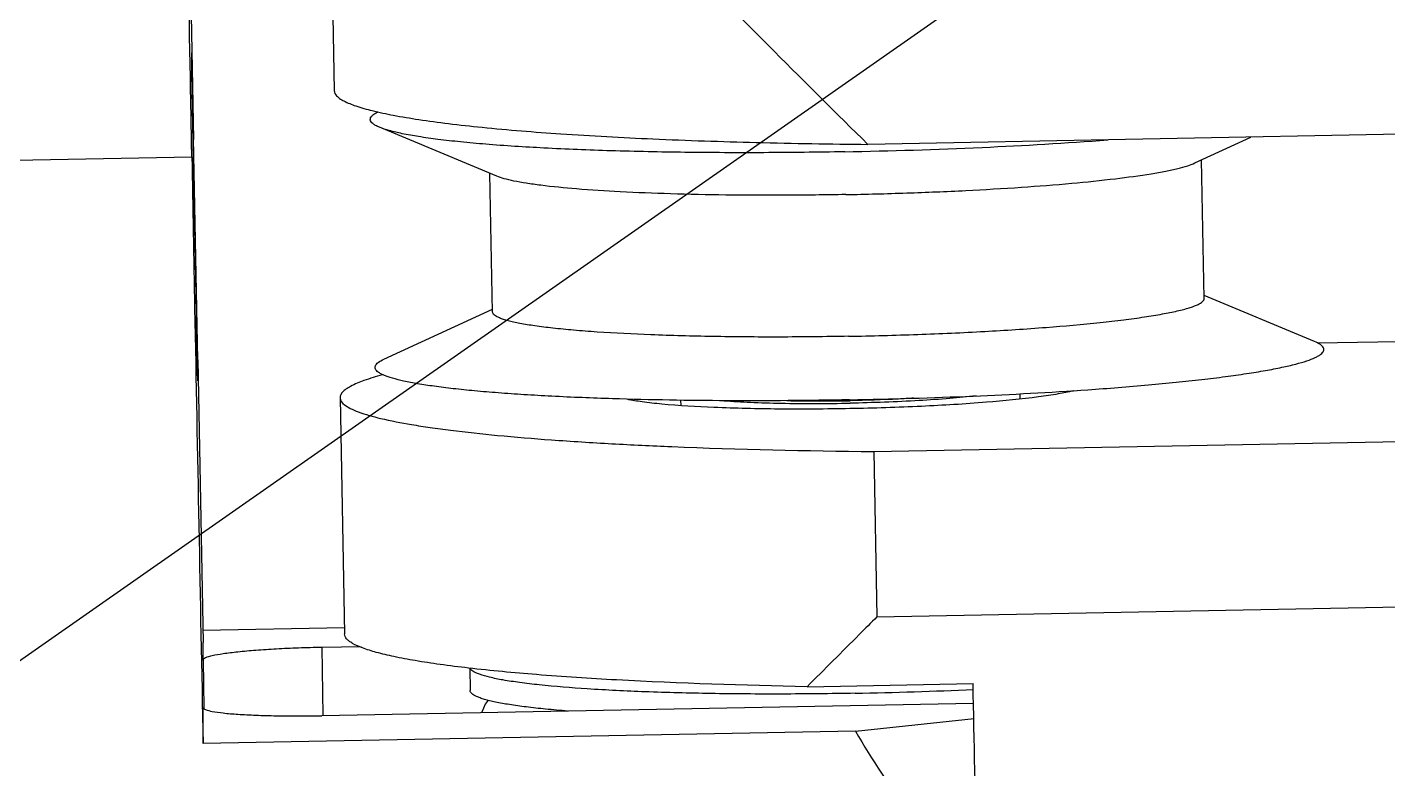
# Model space of a CAD drawing. Header units: millimetres. Extents: x 0 to 420, y 0 to 297.
# Drawn here: x 137.13 to 142.87, y 165.13 to 168.26 of the extents above; entities that cross this region are included whole.
import ezdxf

# ---------------------------------------------------------------- set-up
doc = ezdxf.new("R2010")
doc.units = ezdxf.units.MM
doc.header["$LTSCALE"] = 23.1
doc.layers.get('0').update_dxf_attribs({"linetype": 'CONTINUOUS'})
doc.layers.add('AXIS', color=7, linetype='CONTINUOUS')
doc.layers.add('DSURF', color=7, linetype='CONTINUOUS')
doc.styles.get("Standard").update_dxf_attribs({"font": 'txt', "width": 0.85})
doc.dimstyles.get("Standard").update_dxf_attribs({"dimtxt": 3.5, "dimasz": 3.5, "dimexe": 1.5, "dimexo": 1, "dimtad": 1, "dimtxsty": 'STANDARD', "dimcen": 0.09, "dimadec": 0, "dimazin": 0, "dimtol": 1, "dimtp": 0.01, "dimtm": 0.01, "dimtfac": 1, "dimtofl": 0, "dimtmove": 0, "dimatfit": 3, "dimfxl": 1, "dimtolj": 1, "dimarcsym": 0})

msp = doc.modelspace()

# ---------------------------------------------------------------- linework, layer by layer
at = {"color": 7, "linetype": 'CONTINUOUS'}
for p, q in [((137.8124, 168.9665), (137.8349, 167.7837)), ((138.409, 168.9778), (138.4278, 167.9905)), ((137.8525, 166.8548), (137.8279, 168.1496)), ((137.8279, 168.0625), (137.8279, 168.1496)), ((137.8525, 166.7676), (137.8279, 168.0625)), ((150.8256, 167.9555), (140.6774, 167.7639)), ((137.8279, 167.7101), (129.4794, 167.5525)), ((137.8468, 167.0664), (137.8468, 166.7875)), ((142.5727, 166.9265), (143.3458, 166.9411)), ((137.8525, 166.8548), (137.8525, 166.7676)), ((137.8526, 166.8548), (137.8753, 165.6639)), ((141.3176, 166.7122), (141.318, 166.6902)), ((138.4524, 166.6957), (138.4714, 165.6997)), ((139.8879, 166.685), (139.8883, 166.663)), ((140.5997, 166.6831), (140.6021, 166.6831)), ((140.702, 166.4691), (143.3515, 166.5191)), ((140.702, 166.4691), (140.7153, 165.7719)), ((137.8743, 165.7162), (138.4708, 165.7275)), ((137.8753, 165.5898), (137.8753, 165.6639)), ((138.5422, 165.646), (138.3752, 165.6429)), ((138.3752, 165.6429), (138.3806, 165.3553)), ((137.8753, 165.5898), (137.8791, 165.3864)), ((140.421, 165.4773), (141.1209, 165.4906)), ((141.1225, 165.4071), (138.3752, 165.3552)), ((137.8753, 165.3894), (137.8753, 165.3893)), ((137.8753, 165.2383), (137.8753, 165.3894)), ((140.6248, 165.2902), (141.1247, 165.3433)), ((140.6248, 165.2902), (137.8753, 165.2383))]:
    msp.add_line(p, q, dxfattribs=at)
msp.add_lwpolyline([(139.0774, 165.4205), (139.0641, 165.4036), (139.0508, 165.3694), (139.0506, 165.368)], dxfattribs=at)
msp.add_ellipse((143.479, 167.09), major_axis=(2.3752, 2.4205), ratio=0.916463, start_param=2.889022, end_param=3.156965, dxfattribs=at)
for points, knots in [([(137.8279, 167.7101), (137.8258, 167.8222), (137.8181, 168.241), (137.8106, 168.6597), (137.8052, 168.9664)], [0, 0, 0, 0, 0.267658, 1, 1, 1, 1]), ([(139.6586, 168.7873), (139.7399, 168.7044), (139.947, 168.4926), (140.2865, 168.1514), (140.5452, 167.8935), (140.6774, 167.7639)], [0, 0, 0, 0, 0.241171, 0.615431, 1, 1, 1, 1]), ([(138.4278, 167.9905), (138.4279, 167.9824), (138.4358, 167.9693), (138.4517, 167.9566), (138.4782, 167.941), (138.5242, 167.9232), (138.5941, 167.9037), (138.6829, 167.8851), (138.7899, 167.8672), (138.9147, 167.8505), (139.1142, 167.8286), (139.4015, 167.8056), (139.7865, 167.7849), (140.2181, 167.7704), (140.5203, 167.7654), (140.6774, 167.7639)], [0, 0, 0, 0, 0.010664, 0.017971, 0.027012, 0.050788, 0.082503, 0.122203, 0.169765, 0.224966, 0.287509, 0.433144, 0.603255, 0.793743, 1, 1, 1, 1]), ([(137.8279, 167.7101), (137.8318, 167.4976), (137.8472, 166.6737), (137.8631, 165.8497), (137.8753, 165.2383)], [0, 0, 0, 0, 0.257957, 1, 1, 1, 1]), ([(138.6307, 166.7921), (138.6045, 166.785), (138.559, 166.7712), (138.5076, 166.7506), (138.4782, 166.7328), (138.4608, 166.7188), (138.4523, 166.7045), (138.4524, 166.6957)], [0, 0, 0, 0, 0.38809, 0.677994, 0.78747, 0.875161, 1, 1, 1, 1]), ([(138.4524, 166.6957), (138.4526, 166.6837), (138.4695, 166.6652), (138.4979, 166.6491), (138.5483, 166.6278), (138.6345, 166.6047), (138.7361, 166.5851), (138.8348, 166.5698), (138.9553, 166.5536), (139.1258, 166.5353), (139.3524, 166.5167), (139.5134, 166.5066), (139.5985, 166.5019)], [0, 0, 0, 0, 0.030473, 0.054293, 0.085052, 0.168353, 0.28092, 0.347964, 0.421973, 0.590095, 0.783488, 1, 1, 1, 1]), ([(140.0713, 166.6832), (140.1082, 166.6804), (140.1883, 166.6758), (140.3653, 166.6705), (140.5053, 166.6709), (140.6021, 166.6727)], [0, 0, 0, 0, 0.209422, 0.453067, 1, 1, 1, 1]), ([(140.3364, 166.6836), (140.3573, 166.683), (140.4451, 166.6814), (140.5328, 166.6818), (140.5997, 166.6831)], [0, 0, 0, 0, 0.238121, 1, 1, 1, 1]), ([(141.1341, 166.7034), (141.0971, 166.6991), (141.0169, 166.6915), (140.8396, 166.6795), (140.6992, 166.6745), (140.6021, 166.6727)], [0, 0, 0, 0, 0.209471, 0.453178, 1, 1, 1, 1]), ([(140.87, 166.6937), (140.8488, 166.6924), (140.7595, 166.6874), (140.6702, 166.6844), (140.6021, 166.6831)], [0, 0, 0, 0, 0.238023, 1, 1, 1, 1]), ([(139.5985, 166.5019), (139.6824, 166.4973), (140.05, 166.4798), (140.4181, 166.4718), (140.702, 166.4691)], [0, 0, 0, 0, 0.228446, 1, 1, 1, 1]), ([(140.7153, 165.7719), (140.6905, 165.7471), (140.5925, 165.6489), (140.4945, 165.5506), (140.421, 165.4773)], [0, 0, 0, 0, 0.252317, 1, 1, 1, 1]), ([(138.9939, 165.556), (138.954, 165.5606), (138.879, 165.57), (138.7742, 165.5859), (138.6845, 165.6026), (138.6102, 165.62), (138.5517, 165.6381), (138.5133, 165.6544), (138.4913, 165.6687), (138.4778, 165.6806), (138.4715, 165.6924), (138.4714, 165.6997)], [0, 0, 0, 0, 0.216893, 0.407982, 0.572457, 0.709749, 0.819644, 0.902533, 0.934409, 0.960535, 1, 1, 1, 1]), ([(138.3752, 165.6429), (138.3427, 165.6422), (138.2789, 165.6405), (138.1863, 165.6364), (138.1009, 165.6309), (138.0261, 165.6243), (137.9646, 165.6168), (137.9189, 165.6091), (137.8911, 165.6017), (137.8784, 165.5955), (137.8753, 165.5915), (137.8753, 165.5898)], [0, 0, 0, 0, 0.192478, 0.377725, 0.548597, 0.698676, 0.822293, 0.914938, 0.973642, 0.990251, 1, 1, 1, 1]), ([(140.421, 165.4773), (140.1534, 165.4825), (139.7727, 165.4947), (139.2972, 165.5256), (139.0892, 165.5449), (138.9939, 165.556)], [0, 0, 0, 0, 0.561756, 0.798855, 1, 1, 1, 1]), ([(141.1398, 164.554), (141.1384, 164.6227), (141.132, 164.9349), (141.1257, 165.2471), (141.1209, 165.4906)], [0, 0, 0, 0, 0.220059, 1, 1, 1, 1]), ([(137.8753, 165.3893), (137.8753, 165.3877), (137.8785, 165.3838), (137.8913, 165.378), (137.9192, 165.3717), (137.9649, 165.3657), (138.0264, 165.3606), (138.1012, 165.3569), (138.1865, 165.3546), (138.279, 165.354), (138.3427, 165.3546), (138.3752, 165.3552)], [0, 0, 0, 0, 0.009689, 0.026186, 0.084668, 0.177145, 0.300668, 0.450745, 0.621719, 0.807183, 1, 1, 1, 1])]:
    msp.add_open_spline(points, degree=3, knots=knots, dxfattribs=at)
at = {"layer": 'AXIS', "color": 7, "linetype": 'CONTINUOUS'}
for p, q in [((139.1134, 167.6296), (138.6189, 167.8359)), ((142.0556, 167.6855), (142.2909, 167.7944)), ((142.0951, 167.1139), (142.084, 167.6987)), ((139.0957, 167.0568), (139.0845, 167.6416)), ((142.5605, 166.9324), (142.0949, 167.1267)), ((138.6375, 166.8578), (139.0954, 167.0696)), ((140.5997, 166.6869), (140.602, 166.687)), ((138.9992, 165.5563), (139.001, 165.4608))]:
    msp.add_line(p, q, dxfattribs=at)
msp.add_arc((140.2986, 183.0893), 17.6426, 271.05621, 272.67544, dxfattribs=at)
for points, knots in [([(138.6189, 167.8359), (138.6133, 167.8382), (138.6034, 167.8428), (138.5891, 167.8518), (138.5786, 167.864), (138.5812, 167.8771), (138.588, 167.8856), (138.5988, 167.8939), (138.6077, 167.8988), (138.6128, 167.9013)], [0, 0, 0, 0, 0.179621, 0.321713, 0.51352, 0.596833, 0.698381, 0.83087, 1, 1, 1, 1]), ([(140.5798, 167.7327), (140.4659, 167.7306), (140.2415, 167.728), (139.9131, 167.7292), (139.6043, 167.7355), (139.3242, 167.7466), (139.1126, 167.7601), (138.9638, 167.7735), (138.8694, 167.7841), (138.7876, 167.7954), (138.7189, 167.8075), (138.6639, 167.8203), (138.6322, 167.8303), (138.6189, 167.8359)], [0, 0, 0, 0, 0.173561, 0.342008, 0.500433, 0.644229, 0.769239, 0.82356, 0.871902, 0.913939, 0.949405, 0.978114, 1, 1, 1, 1]), ([(140.5798, 167.7327), (140.7729, 167.7364), (141.1428, 167.748), (141.5122, 167.7694), (141.6885, 167.7829)], [0, 0, 0, 0, 0.522072, 1, 1, 1, 1]), ([(140.584, 167.5522), (140.6697, 167.5538), (140.8384, 167.5583), (141.0852, 167.5685), (141.3173, 167.582), (141.5277, 167.5983), (141.7102, 167.617), (141.8423, 167.6348), (141.9299, 167.6503), (141.9812, 167.6614), (142.0223, 167.6725), (142.0458, 167.681), (142.0556, 167.6855)], [0, 0, 0, 0, 0.173444, 0.341848, 0.500286, 0.644128, 0.769194, 0.871897, 0.913948, 0.94942, 0.978127, 1, 1, 1, 1]), ([(140.584, 167.5522), (140.4986, 167.5506), (140.3303, 167.5487), (140.084, 167.5496), (139.8524, 167.5543), (139.6423, 167.5626), (139.4599, 167.5743), (139.3277, 167.587), (139.2399, 167.5992), (139.1884, 167.6083), (139.1471, 167.6179), (139.1233, 167.6254), (139.1134, 167.6296)], [0, 0, 0, 0, 0.173564, 0.342011, 0.500437, 0.644234, 0.769245, 0.871902, 0.913939, 0.949405, 0.978114, 1, 1, 1, 1]), ([(140.5954, 166.9546), (140.693, 166.9565), (140.8846, 166.9617), (141.1627, 166.9741), (141.4189, 166.9907), (141.6141, 167.0079), (141.752, 167.0236), (141.8394, 167.0354), (141.9148, 167.0477), (141.9697, 167.0586), (142.0071, 167.0677), (142.0301, 167.0742), (142.0497, 167.0807), (142.0658, 167.0871), (142.0785, 167.0936), (142.0877, 167.1), (142.0936, 167.1066), (142.0952, 167.1116), (142.0951, 167.1139)], [0, 0, 0, 0, 0.192599, 0.377899, 0.548833, 0.698901, 0.764306, 0.822456, 0.872824, 0.914976, 0.932867, 0.948599, 0.962158, 0.973554, 0.98283, 0.990096, 0.995615, 1, 1, 1, 1]), ([(140.5954, 166.9546), (140.498, 166.9528), (140.3069, 166.9508), (140.0293, 166.9527), (139.7735, 166.9595), (139.5784, 166.9693), (139.4406, 166.9798), (139.3531, 166.9883), (139.2776, 166.9976), (139.2225, 167.0065), (139.185, 167.0141), (139.1618, 167.0197), (139.1421, 167.0254), (139.1258, 167.0313), (139.113, 167.0372), (139.1036, 167.0433), (139.0974, 167.0496), (139.0957, 167.0546), (139.0957, 167.0568)], [0, 0, 0, 0, 0.192766, 0.378133, 0.549061, 0.699077, 0.764448, 0.822563, 0.872896, 0.915017, 0.932896, 0.948616, 0.962166, 0.973554, 0.982826, 0.99009, 0.995611, 1, 1, 1, 1]), ([(141.6048, 166.7295), (141.6899, 166.7354), (141.8138, 166.7451), (141.9737, 166.7603), (142.0818, 166.7719), (142.181, 166.7841), (142.2706, 166.7967), (142.3502, 166.8097), (142.4193, 166.8229), (142.4775, 166.8363), (142.5245, 166.8497), (142.5563, 166.8616), (142.5757, 166.8715), (142.5861, 166.8784), (142.5936, 166.8852), (142.5983, 166.8922), (142.5999, 166.8996), (142.5978, 166.9069), (142.5925, 166.9137), (142.5806, 166.9234), (142.569, 166.9289), (142.5605, 166.9324)], [0, 0, 0, 0, 0.237904, 0.346751, 0.447992, 0.541038, 0.625354, 0.700466, 0.76597, 0.821542, 0.866968, 0.902197, 0.916067, 0.927548, 0.936837, 0.944319, 0.950733, 0.957197, 0.964812, 0.974277, 1, 1, 1, 1]), ([(139.6003, 166.6914), (139.515, 166.6941), (139.3908, 166.699), (139.2304, 166.7081), (139.122, 166.7156), (139.0224, 166.724), (138.9324, 166.7332), (138.8523, 166.7431), (138.7828, 166.7537), (138.7241, 166.7649), (138.6767, 166.7765), (138.6444, 166.7872), (138.6247, 166.7964), (138.614, 166.8028), (138.6062, 166.8094), (138.6012, 166.8162), (138.5994, 166.8235), (138.6013, 166.8309), (138.6062, 166.8379), (138.6178, 166.848), (138.6291, 166.8539), (138.6375, 166.8578)], [0, 0, 0, 0, 0.237904, 0.346751, 0.447992, 0.541038, 0.625354, 0.700466, 0.76597, 0.821542, 0.866968, 0.902197, 0.916067, 0.927548, 0.936837, 0.944319, 0.950733, 0.957198, 0.964812, 0.974277, 1, 1, 1, 1]), ([(140.602, 166.687), (140.7751, 166.6903), (141.1096, 166.7003), (141.4438, 166.7183), (141.6048, 166.7295)], [0, 0, 0, 0, 0.517588, 1, 1, 1, 1]), ([(141.5428, 166.725), (141.5221, 166.7196), (141.4736, 166.7098), (141.3518, 166.6918), (141.1595, 166.6735), (140.8944, 166.6575), (140.7026, 166.6515), (140.602, 166.6496)], [0, 0, 0, 0, 0.067809, 0.156917, 0.39086, 0.680749, 1, 1, 1, 1]), ([(140.5997, 166.6869), (140.4272, 166.6837), (140.0941, 166.6811), (139.7609, 166.6863), (139.6003, 166.6914)], [0, 0, 0, 0, 0.517591, 1, 1, 1, 1]), ([(140.602, 166.6496), (140.5018, 166.6477), (140.3106, 166.6465), (140.0461, 166.6524), (139.854, 166.6633), (139.732, 166.6767), (139.6833, 166.6846), (139.6625, 166.6892)], [0, 0, 0, 0, 0.319328, 0.609137, 0.843011, 0.93213, 1, 1, 1, 1]), ([(140.6238, 165.4497), (140.5204, 165.4477), (140.3175, 165.4456), (140.0224, 165.4475), (139.7493, 165.4544), (139.5084, 165.4662), (139.332, 165.4801), (139.2135, 165.4939), (139.1435, 165.5045), (139.0871, 165.5157), (139.0489, 165.5262), (139.0257, 165.5353), (139.0136, 165.5417), (139.0049, 165.5482), (139.0011, 165.5533), (139.0001, 165.5558)], [0, 0, 0, 0, 0.189359, 0.371736, 0.540505, 0.689526, 0.813437, 0.864572, 0.907896, 0.943081, 0.969944, 0.980272, 0.988595, 0.995057, 1, 1, 1, 1]), ([(139.4116, 165.3747), (139.3807, 165.3771), (139.3224, 165.3822), (139.2405, 165.3912), (139.17, 165.4009), (139.1187, 165.41), (139.0839, 165.4178), (139.0624, 165.4235), (139.044, 165.4293), (139.0289, 165.4352), (139.017, 165.4412), (139.0083, 165.4473), (139.0026, 165.4537), (139.001, 165.4586), (139.001, 165.4608)], [0, 0, 0, 0, 0.217576, 0.410405, 0.577033, 0.71628, 0.775374, 0.82736, 0.872237, 0.91006, 0.941014, 0.965523, 0.98451, 1, 1, 1, 1])]:
    msp.add_open_spline(points, degree=3, knots=knots, dxfattribs=at)
at = {"layer": 'DSURF', "color": 7, "linetype": 'CONTINUOUS'}
msp.add_line((140.7153, 165.7719), (144.5646, 165.8446), dxfattribs=at)

# ---------------------------------------------------------------- leaders
at = {"color": 2, "linetype": 'CONTINUOUS'}
for points in [[(165.6892, 189.0872), (120.6186, 160.9861), (114.6186, 160.9861)], [(164.3445, 184.6403), (116.318, 151.0489), (110.318, 151.0489)], [(163.3725, 179.3951), (111.235, 141.8885), (105.235, 141.8885)], [(163.6005, 173.5926), (105.8856, 135.0894), (99.8856, 135.0894)], [(162.4819, 168.6948), (99.4216, 123.9641), (93.4216, 123.9641)]]:
    msp.add_leader(points, dimstyle='STANDARD', override={"dimtad": 0, "dimldrblk": 'DOT'}, dxfattribs=at)

doc.saveas('drawing.dxf')
